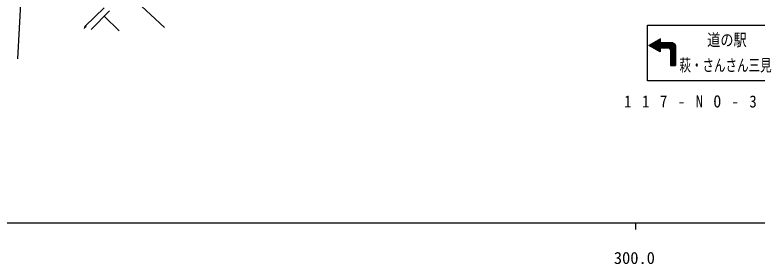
# Model space of a CAD drawing. Units: millimetres, scale not verified. Extents: x 40000 to 680000, y 20000 to 380000.
# Drawn here: x 273770 to 386487, y 198715 to 236601 of the extents above; entities that cross this region are included whole.
import ezdxf
from ezdxf.enums import TextEntityAlignment as Align

# ---------------------------------------------------------------- set-up
doc = ezdxf.new("R2010")
doc.units = ezdxf.units.MM
doc.header["$LTSCALE"] = 1000
for name, color, linetype, lineweight in [('M-BGD', 7, 'Continuous', 25), ('M-BMK-SRVR', 3, 'Continuous', 25), ('M-STR-STRC', 7, 'Continuous', 25), ('M-TTL-BAND', 7, 'Continuous', 25)]:
    doc.layers.add(name, color=color, linetype=linetype, lineweight=lineweight)
doc.styles.add('ＭＳ ゴシック', font='')
doc.styles.get('ＭＳ ゴシック').set_extended_font_data('MS Gothic')

msp = doc.modelspace()

# ---------------------------------------------------------------- linework, layer by layer
at = {"layer": 'M-BGD'}
for p, q in [((296489, 234672), (290772, 240031)), ((284466, 234891), (287324, 237640)), ((285343, 234379), (288146, 237230)), ((289628, 234158), (287339, 236409))]:
    msp.add_line(p, q, dxfattribs=at)
for centre, radius, start, end in [((284812, 234531), 500, 133.88589, 178.88589), ((284466, 234891), 150, 223.88589, 43.88589), ((284466, 234891), 100, 223.88589, 43.88589), ((284466, 234891), 50, 223.88589, 43.88589)]:
    msp.add_arc(centre, radius, start, end, dxfattribs=at)
at = {"layer": 'M-BMK-SRVR'}
msp.add_line((275943, 261655), (274186, 229910), dxfattribs=at)
at = {"layer": 'M-STR-STRC'}
for p, q in [((371826, 232958), (370064, 231941)), ((370526, 231675), (370526, 232208)), ((370626, 231617), (370626, 232265)), ((370726, 231559), (370726, 232323)), ((371826, 232958), (370796, 231928)), ((370826, 231501), (370826, 232381)), ((370926, 231444), (370926, 232438)), ((371026, 231386), (371026, 232496)), ((371126, 231328), (371126, 232554)), ((371226, 231270), (371226, 232612)), ((371290, 232374), (373311, 232374)), ((371290, 232274), (373311, 232274)), ((371326, 231213), (371326, 232669)), ((371426, 231155), (371426, 232727)), ((371526, 231198), (371526, 232785)), ((371626, 231098), (371626, 232843)), ((371726, 230998), (371726, 232900)), ((371768, 232367), (371768, 231567)), ((371794, 232341), (371794, 231541)), ((371826, 232458), (371826, 232958)), ((373311, 232374), (373311, 229374)), ((373311, 232374), (373661, 232374)), ((373411, 232374), (373411, 229374)), ((373511, 232374), (373511, 229374)), ((373611, 232374), (373611, 229374)), ((373711, 232350), (373711, 229374)), ((373811, 232303), (373811, 229374)), ((373911, 232239), (373911, 229374)), ((371763, 230960), (370064, 231941)), ((370126, 231906), (370126, 231977)), ((370226, 231848), (370226, 232034)), ((370326, 231790), (370326, 232092)), ((370426, 231732), (370426, 232150)), ((371763, 230960), (370796, 231928)), ((371290, 232174), (373311, 232174)), ((371290, 232074), (373311, 232074)), ((371290, 231974), (373311, 231974)), ((371290, 231874), (373311, 231874)), ((371290, 231774), (373311, 231774)), ((371290, 231674), (373311, 231674)), ((371290, 231574), (373311, 231574)), ((371763, 231460), (371763, 230960)), ((373332, 231271), (373133, 231626)), ((373312, 231905), (373312, 228905)), ((373412, 231905), (373412, 228905)), ((373512, 231905), (373512, 228905)), ((373612, 231905), (373612, 228905)), ((373712, 231882), (373712, 228905)), ((373812, 231835), (373812, 228905)), ((373912, 231771), (373912, 228905)), ((374011, 232134), (374011, 229374)), ((374012, 231666), (374012, 228905)), ((374111, 231955), (374111, 229374)), ((374112, 231487), (374112, 228905)), ((373311, 229374), (374111, 229374)), ((373312, 228905), (374112, 228905))]:
    msp.add_line(p, q, dxfattribs=at)
msp.add_lwpolyline([(389372, 226592), (369856, 226592), (369856, 235043), (389372, 235043)], close=True, dxfattribs=at)
for points in [[(372905, 231582), (372895, 231586), (372884, 231590), (372873, 231594), (372862, 231597), (372851, 231600), (372840, 231602), (372829, 231605), (372818, 231607), (372806, 231608), (372795, 231610), (372783, 231611), (372772, 231613), (372760, 231614), (372748, 231615), (372737, 231615), (372725, 231616), (372713, 231617), (372701, 231617), (372690, 231618), (372678, 231618)], [(374050, 232061), (374045, 232070), (374040, 232079), (374035, 232089), (374030, 232098), (374025, 232107), (374020, 232116), (374015, 232125)], [(374090, 231990), (374085, 231999), (374080, 232008), (374075, 232017), (374070, 232026), (374065, 232035), (374060, 232044), (374055, 232053)], [(374111, 231955), (374105, 231964), (374100, 231973), (374095, 231982)]]:
    msp.add_lwpolyline(points, dxfattribs=at)
at = {"layer": 'M-TTL-BAND'}
for p, q in [((40000, 205000), (579000, 205000)), ((368000, 205000), (368000, 204000))]:
    msp.add_line(p, q, dxfattribs=at)

# ---------------------------------------------------------------- texts
at = {"layer": 'M-STR-STRC', "style": 'ＭＳ ゴシック'}
for s, width, p in [('道の駅', 0.8, (378898, 231325)), ('萩・さんさん三見', 0.7, (374686, 227476))]:
    msp.add_text(s, height=1833, dxfattribs=dict(at, width=width)).set_placement(p, align=Align.BOTTOM_LEFT)
at = {"layer": 'M-STR-STRC', "insert": (366289, 222493), "char_height": 1833, "attachment_point": 7, "style": 'ＭＳ ゴシック'}
msp.add_mtext('\\T2.42;\\W0.9;117-NO-3', dxfattribs=at)
at = {"layer": 'M-TTL-BAND', "style": 'ＭＳ ゴシック'}
msp.add_text('300.0', height=1833, dxfattribs=at).set_placement((367844, 198195), align=Align.BOTTOM_CENTER)

doc.saveas('drawing.dxf')
